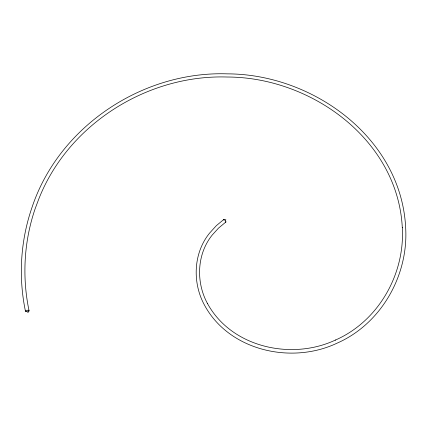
<?xml version="1.0" encoding="UTF-8"?>
<svg xmlns="http://www.w3.org/2000/svg" width="427" height="427" viewBox="0 0 427 427"><rect width="100%" height="100%" fill="white"/><g stroke="black" fill="none" stroke-linecap="round" stroke-linejoin="round"><path stroke-width="0.64" d="M223.871 219.425L216.356 225.643L209.572 233.121C193.287 253.19 192.262 282.578 204.373 304.921L204.448 305.054C229.053 350.78 291.433 364.679 336.77 343.297L336.919 343.233C381.226 323.89 408.66 275.298 405.65 227.511L405.645 227.297C400.99 137.665 312.671 74.004 227.361 73.86C142.49 70.935 58.632 126.611 31.865 207.837L31.795 208.029C20.491 241.025 18.329 277.027 25.444 311.166M225.888 222.008L218.501 228.125L212.272 234.989C196.762 254.15 195.854 282.172 207.442 303.453L207.373 303.314C231.269 347.487 291.614 360.676 335.43 340.047L335.286 340.116C378.45 321.301 405.143 273.974 402.287 227.442L402.293 227.655C397.841 139.624 311.037 77.138 227.297 77.02C147.507 74.437 68.363 124.081 38.873 198.795L35.083 208.91C23.997 241.394 21.991 276.797 28.983 310.376A1.831 1.676 -31.7 0 1 27.574 312.495M225.008 220.086L225.878 219.617M224.01 220.209A1.649 0.491 54.2 0 1 224.34 219.467A1.649 0.491 54.2 0 1 225.798 221.341A1.649 0.491 54.2 0 1 225.328 221.901M26.191 311.486A1.825 0.523 -12.6 0 0 29.004 310.525A1.825 0.523 -12.6 0 0 26.485 310.504A1.825 0.523 -12.6 0 0 26.191 311.486"/></g></svg>
